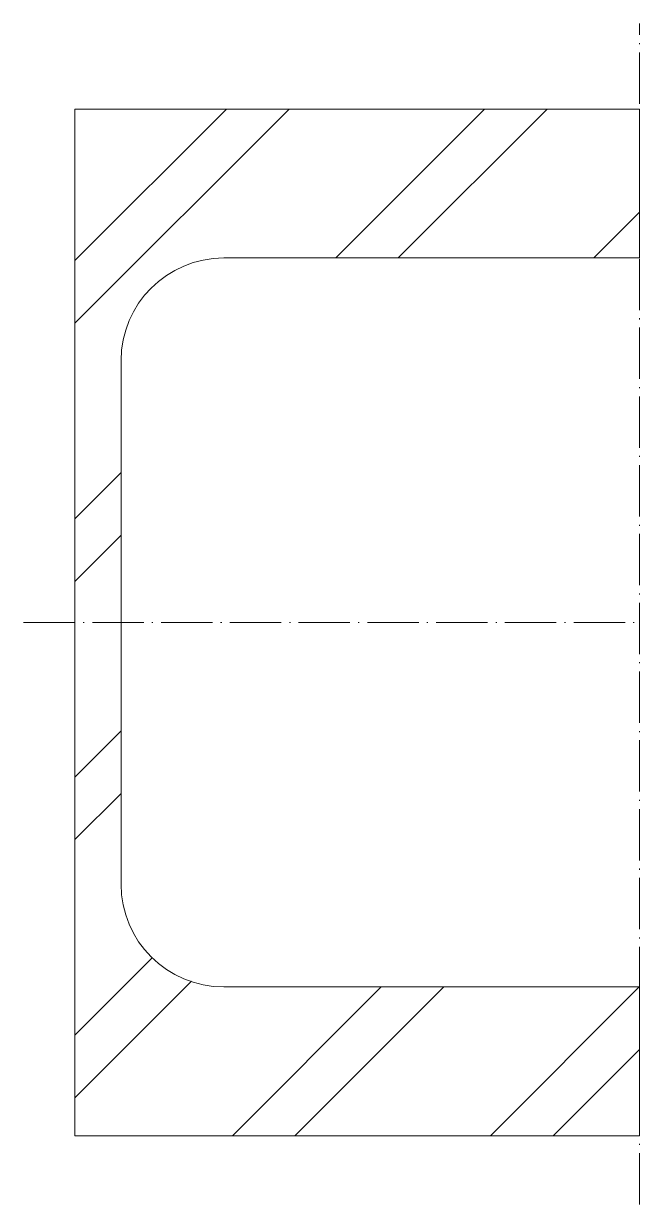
# Model space of a CAD drawing. Header units: metres. Extents: x -5 to 55, y -57 to 58.
import ezdxf

# ---------------------------------------------------------------- set-up
doc = ezdxf.new("R2010")
doc.units = ezdxf.units.M
doc.linetypes.add('MV_hartlijn_staal', pattern=[6.6, 5, -0.8, 0, -0.8])
doc.layers.add('A-DETL-GENF', color=92, linetype='Continuous', lineweight=18)

# ---------------------------------------------------------------- blocks, each defined once
blk = doc.blocks.new('28 Staalprofielen- UPE-2d - UPE100-4450831-00_0 Basismaterialen')
at = {"layer": 'A-DETL-GENF', "lineweight": 13}
h = blk.add_hatch(dxfattribs=at)
h.set_pattern_fill('FP_288', color=256, style=0, pattern_type=2)
h.set_pattern_definition([(225, (-2025.222, -2549.265), (12.57236, -12.57236), []), (225, (-2025.222, -2568.315), (12.57236, -12.57236), [])])
h.paths.add_polyline_path([(0, 50), (0, -50), (55, -50), (55, -35.5), (14.5, -35.5), (11.91, -35.16), (9.5, -34.16), (7.43, -32.57), (5.84, -30.5), (4.84, -28.09), (4.5, -25.5), (4.5, 25.5), (4.84, 28.09), (5.84, 30.5), (7.43, 32.57), (9.5, 34.16), (11.91, 35.16), (14.5, 35.5), (55, 35.5), (55, 50)])
at = {"layer": 'A-DETL-GENF', "linetype": 'MV_hartlijn_staal', "lineweight": 13}
for p, q in [((55, -56.68), (55, 58.32)), ((-5, 0), (55, 0))]:
    blk.add_line(p, q, dxfattribs=at)
at = {"layer": 'A-DETL-GENF'}
for p, q in [((55, 50), (0, 50)), ((0, 50), (0, -50)), ((0, -50), (0, 50)), ((0, 50), (55, 50)), ((55, 35.5), (55, 50)), ((55, 50), (55, 35.5)), ((14.5, 35.5), (55, 35.5)), ((55, 35.5), (14.5, 35.5)), ((4.5, -25.5), (4.5, 25.5)), ((4.5, 25.5), (4.5, -25.5)), ((55, -35.5), (14.5, -35.5)), ((14.5, -35.5), (55, -35.5)), ((55, -50), (55, -35.5)), ((55, -35.5), (55, -50)), ((0, -50), (55, -50)), ((55, -50), (0, -50))]:
    blk.add_line(p, q, dxfattribs=at)
for centre, start, end in [((14.5, 25.5), 90, 180), ((14.5, 25.5), 90, 180), ((14.5, -25.5), 180, 270), ((14.5, -25.5), 180, 270)]:
    blk.add_arc(centre, 10, start, end, dxfattribs=at)

msp = doc.modelspace()

# ---------------------------------------------------------------- block references
msp.add_blockref('28 Staalprofielen- UPE-2d - UPE100-4450831-00_0 Basismaterialen', (0, 0))

doc.saveas('drawing.dxf')
